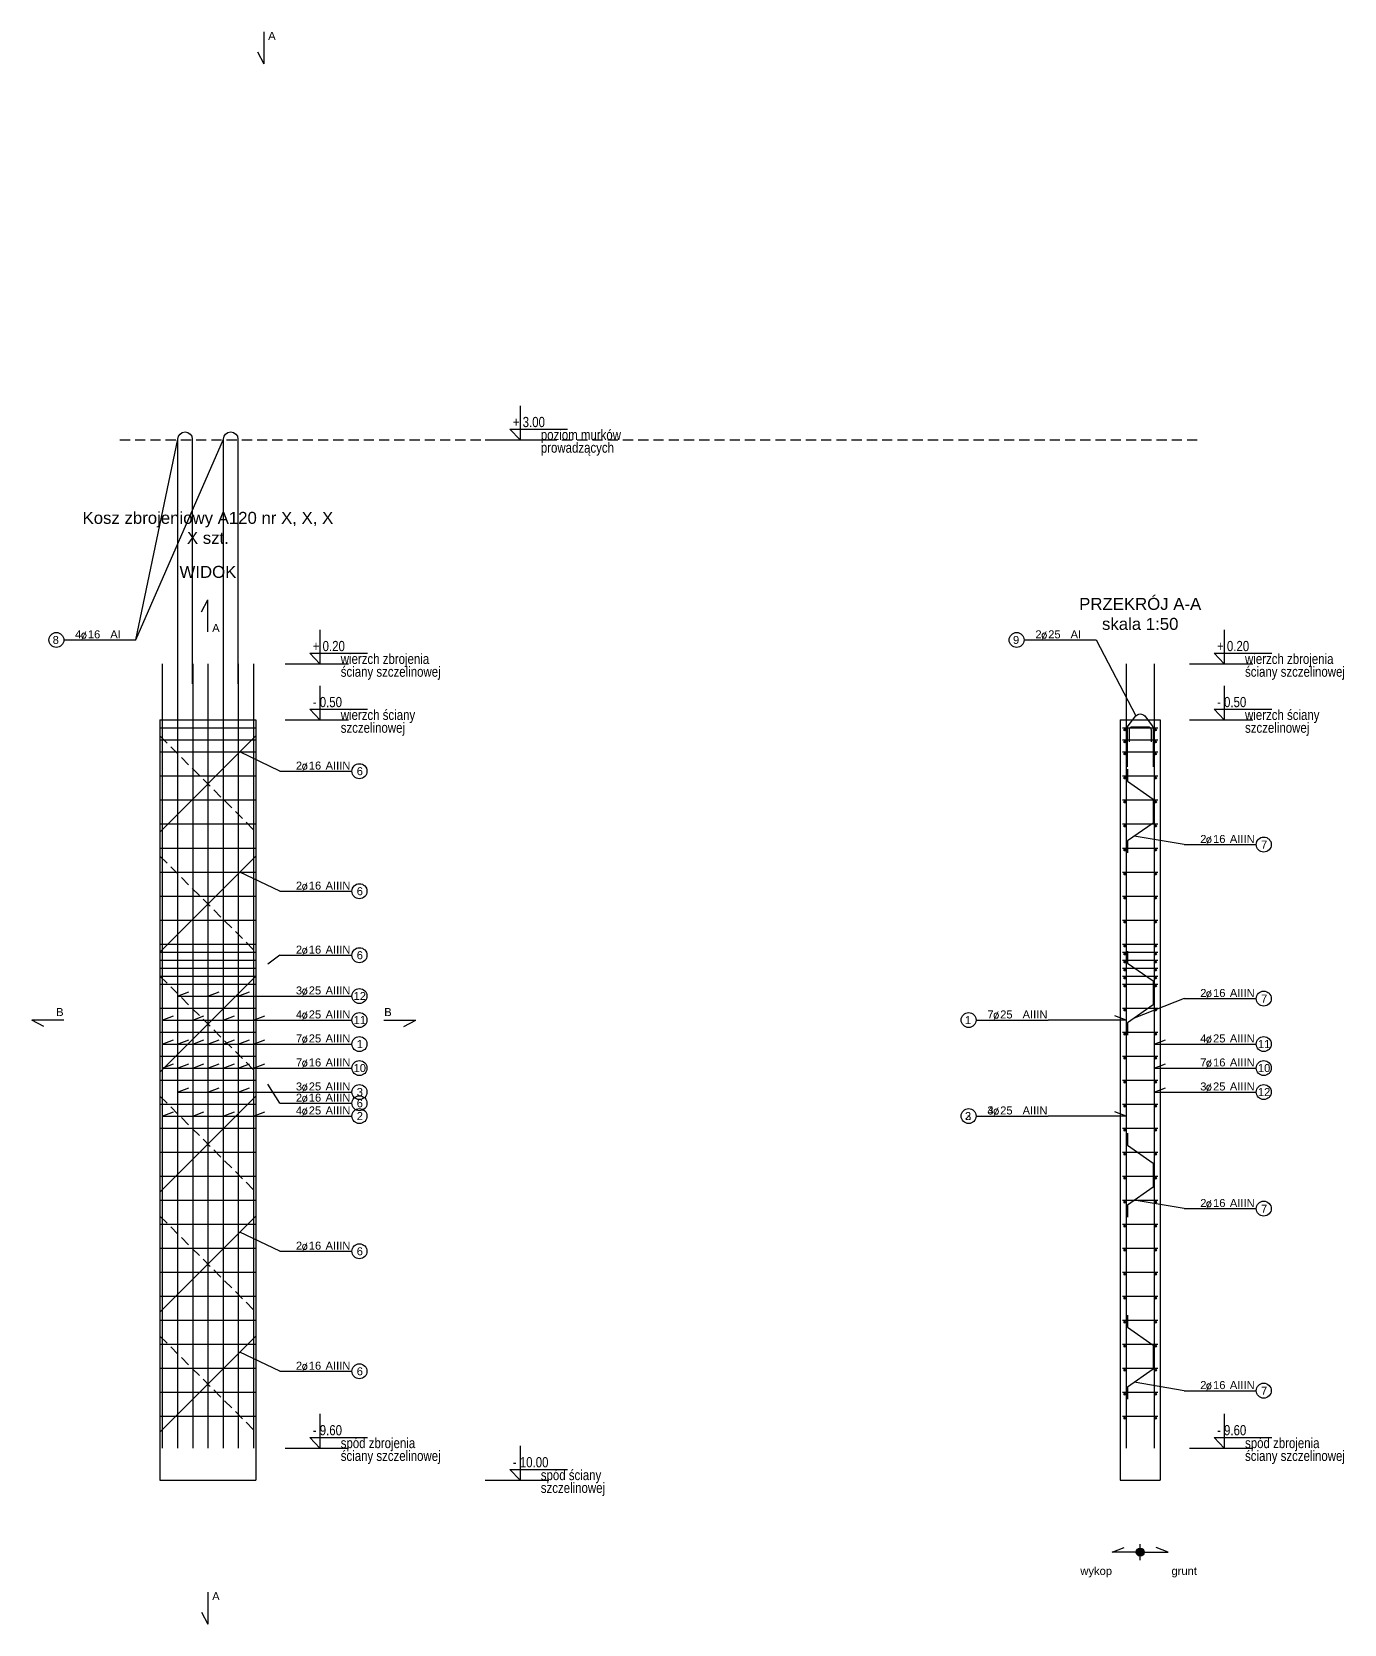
# Model space of a CAD drawing. Extents: x -5033 to 9347, y -17890 to -2362.
# Drawn here: x -1160 to 480, y -17890 to -15900 of the extents above; entities that cross this region are included whole.
import ezdxf
from ezdxf.enums import TextEntityAlignment as Align

# ---------------------------------------------------------------- set-up
doc = ezdxf.new("R2010")
doc.units = 0
doc.header["$MEASUREMENT"] = 0
doc.linetypes.add('DASHED', pattern=[19.05, 12.7, -6.35])
for name, color, linetype in [('__SOL-KOTY_WYSOKOSCIOWE', 4, 'CONTINUOUS'), ('__SOL-OPISY', 4, 'CONTINUOUS'), ('__SOL-PRZERYWANA', 253, 'DASHED'), ('__SOL-WIDOK', 4, 'CONTINUOUS'), ('__SOL-ZBROJENIE', 3, 'CONTINUOUS')]:
    doc.layers.add(name, color=color, linetype=linetype)
doc.styles.add('ARIAL', font='arial.ttf', dxfattribs={"height": 2.5})
doc.styles.add('SIMPLEX', font='SIMPLEX.SHX', dxfattribs={"width": 0.8})
doc.styles.get("Standard").update_dxf_attribs({"font": 'arial.ttf'})

# ---------------------------------------------------------------- blocks, each defined once
blk = doc.blocks.new('OPIS_PRAWY')
at = {"layer": '__SOL-OPISY'}
blk.add_line((0, 0), (90, 0), dxfattribs=at)
blk.add_circle((99.4, 0), 9.36, dxfattribs=at)
at = {"layer": '__SOL-OPISY', "style": 'SIMPLEX', "width": 0.9}
blk.add_text(' %%c ', height=10, dxfattribs=at).set_placement((20.9, 0.5))
at = {"layer": '__SOL-OPISY', "style": 'ARIAL', "width": 0.8}
blk.add_attdef('ILOSC', text='', height=10, dxfattribs=at).set_placement((27.1, 0.1), align=Align.RIGHT)
for tag, p in [('SREDNICA', (35.4, 0.1)), ('STAL', (58.4, 0.5))]:
    blk.add_attdef(tag, p, '', height=10, dxfattribs=at)
for tag, p in [('NUMER', (99.4, 0)), ('DLUGOSC', (52.8, -6.1))]:
    blk.add_attdef(tag, text='', height=10, dxfattribs=at).set_placement(p, align=Align.MIDDLE)
blk = doc.blocks.new('OPIS_LEWY')
at = {"layer": '__SOL-OPISY'}
blk.add_line((-90, 0), (0, 0), dxfattribs=at)
blk.add_circle((-99.4, 0), 9.36, dxfattribs=at)
at = {"layer": '__SOL-OPISY', "style": 'SIMPLEX', "width": 0.9}
blk.add_text(' %%c ', height=10, dxfattribs=at).set_placement((-75, 0.5))
at = {"layer": '__SOL-OPISY', "style": 'ARIAL', "width": 0.8}
for tag, p in [('NUMER', (-99.4, 0)), ('DLUGOSC', (-58.9, -6.6))]:
    blk.add_attdef(tag, text='', height=10, dxfattribs=at).set_placement(p, align=Align.MIDDLE)
blk.add_attdef('ILOSC', text='', height=10, dxfattribs=at).set_placement((-74, 0.1), align=Align.RIGHT)
for tag, p in [('SREDNICA', (-65.8, 0.1)), ('STAL', (-42.7, 0.3))]:
    blk.add_attdef(tag, p, '', height=10, dxfattribs=at)
blk = doc.blocks.new('KOTA')
at = {"layer": '__SOL-KOTY_WYSOKOSCIOWE'}
for p, q in [((0, 33.4), (0, 0)), ((-34, 0), (28, 0)), ((0, 0), (-9.9, 10.4)), ((-9.9, 10.4), (46.5, 10.4))]:
    blk.add_line(p, q, dxfattribs=at)
at = {"layer": '__SOL-KOTY_WYSOKOSCIOWE', "style": 'ARIAL', "width": 0.8}
blk.add_attdef('RZEDNA', (500.5, 15.9), '', height=10.4, dxfattribs=at)

msp = doc.modelspace()

# ---------------------------------------------------------------- hatches: boundary and pattern name
at = {"layer": '__SOL-OPISY'}
msp.add_hatch(color=256, dxfattribs=at).paths.add_polyline_path([(230, -17800, 1), (220, -17800, 1)])
at = {"layer": '__SOL-ZBROJENIE'}
for points in [[(207.2, -16772.5, 1), (204.8, -16772.5, 1)], [(245.2, -16772.5, 1), (242.8, -16772.5, 1)], [(207.2, -16787.5, 1), (204.8, -16787.5, 1)], [(245.2, -16787.5, 1), (242.8, -16787.5, 1)], [(207.2, -16802.5, 1), (204.8, -16802.5, 1)], [(245.2, -16802.5, 1), (242.8, -16802.5, 1)], [(207.2, -16832.5, 1), (204.8, -16832.5, 1)], [(245.2, -16832.5, 1), (242.8, -16832.5, 1)], [(207.2, -16862.5, 1), (204.8, -16862.5, 1)], [(245.2, -16862.5, 1), (242.8, -16862.5, 1)], [(207.2, -16892.5, 1), (204.8, -16892.5, 1)], [(245.2, -16892.5, 1), (242.8, -16892.5, 1)], [(207.2, -16922.5, 1), (204.8, -16922.5, 1)], [(245.2, -16922.5, 1), (242.8, -16922.5, 1)], [(207.2, -16952.5, 1), (204.8, -16952.5, 1)], [(245.2, -16952.5, 1), (242.8, -16952.5, 1)], [(207.2, -16982.5, 1), (204.8, -16982.5, 1)], [(245.2, -16982.5, 1), (242.8, -16982.5, 1)], [(207.2, -17012.5, 1), (204.8, -17012.5, 1)], [(245.2, -17012.5, 1), (242.8, -17012.5, 1)], [(207.2, -17042.5, 1), (204.8, -17042.5, 1)], [(207.2, -17052.5, 1), (204.8, -17052.5, 1)], [(245.2, -17042.5, 1), (242.8, -17042.5, 1)], [(245.2, -17052.5, 1), (242.8, -17052.5, 1)], [(207.2, -17062.5, 1), (204.8, -17062.5, 1)], [(207.2, -17072.5, 1), (204.8, -17072.5, 1)], [(245.2, -17062.5, 1), (242.8, -17062.5, 1)], [(245.2, -17072.5, 1), (242.8, -17072.5, 1)], [(207.2, -17082.5, 1), (204.8, -17082.5, 1)], [(207.2, -17092.5, 1), (204.8, -17092.5, 1)], [(245.2, -17082.5, 1), (242.8, -17082.5, 1)], [(245.2, -17092.5, 1), (242.8, -17092.5, 1)], [(207.2, -17122.5, 1), (204.8, -17122.5, 1)], [(245.2, -17122.5, 1), (242.8, -17122.5, 1)], [(207.2, -17152.5, 1), (204.8, -17152.5, 1)], [(245.2, -17152.5, 1), (242.8, -17152.5, 1)], [(207.2, -17182.5, 1), (204.8, -17182.5, 1)], [(245.2, -17182.5, 1), (242.8, -17182.5, 1)], [(207.2, -17212.5, 1), (204.8, -17212.5, 1)], [(245.2, -17212.5, 1), (242.8, -17212.5, 1)], [(207.2, -17242.5, 1), (204.8, -17242.5, 1)], [(245.2, -17242.5, 1), (242.8, -17242.5, 1)], [(207.2, -17272.5, 1), (204.8, -17272.5, 1)], [(245.2, -17272.5, 1), (242.8, -17272.5, 1)], [(207.2, -17302.5, 1), (204.8, -17302.5, 1)], [(245.2, -17302.5, 1), (242.8, -17302.5, 1)], [(207.2, -17332.5, 1), (204.8, -17332.5, 1)], [(245.2, -17332.5, 1), (242.8, -17332.5, 1)], [(207.2, -17362.5, 1), (204.8, -17362.5, 1)], [(245.2, -17362.5, 1), (242.8, -17362.5, 1)], [(207.2, -17392.5, 1), (204.8, -17392.5, 1)], [(245.2, -17392.5, 1), (242.8, -17392.5, 1)], [(207.2, -17422.5, 1), (204.8, -17422.5, 1)], [(245.2, -17422.5, 1), (242.8, -17422.5, 1)], [(207.2, -17452.5, 1), (204.8, -17452.5, 1)], [(245.2, -17452.5, 1), (242.8, -17452.5, 1)], [(207.2, -17482.5, 1), (204.8, -17482.5, 1)], [(245.2, -17482.5, 1), (242.8, -17482.5, 1)], [(207.2, -17512.5, 1), (204.8, -17512.5, 1)], [(245.2, -17512.5, 1), (242.8, -17512.5, 1)], [(207.2, -17542.5, 1), (204.8, -17542.5, 1)], [(245.2, -17542.5, 1), (242.8, -17542.5, 1)], [(207.2, -17572.5, 1), (204.8, -17572.5, 1)], [(245.2, -17572.5, 1), (242.8, -17572.5, 1)], [(207.2, -17602.5, 1), (204.8, -17602.5, 1)], [(245.2, -17602.5, 1), (242.8, -17602.5, 1)], [(207.2, -17632.5, 1), (204.8, -17632.5, 1)], [(245.2, -17632.5, 1), (242.8, -17632.5, 1)]]:
    msp.add_hatch(color=256, dxfattribs=at).paths.add_polyline_path(points)

# ---------------------------------------------------------------- linework, layer by layer
at = {"layer": '__SOL-OPISY'}
for p, q in [((-870, -15900), (-870, -15940)), ((-878, -15925), (-870, -15940)), ((-1030, -16660), (-977.5, -16409)), ((-1030, -16660), (-920.5, -16409)), ((-948, -16625), (-940, -16610)), ((-940, -16650), (-940, -16610)), ((170, -16660), (219.4, -16754.9)), ((-850, -16824), (-900, -16800)), ((280, -16915.7), (217.52, -16905.2)), ((-850, -16974), (-900, -16950)), ((-850, -17054), (-865, -17065)), ((-978, -17105), (-963.9, -17099.9)), ((-978, -17105), (-850, -17105)), ((-940, -17105), (-925.9, -17099.9)), ((-902, -17105), (-887.9, -17099.9)), ((280, -17108.2), (217.52, -17132.7)), ((-997, -17135), (-982.9, -17129.9)), ((-959, -17135), (-944.9, -17129.9)), ((-921, -17135), (-906.9, -17129.9)), ((-883, -17135), (-868.9, -17129.9)), ((207.5, -17135), (193.41, -17129.9)), ((-1120, -17135), (-1160, -17135)), ((-1145, -17143), (-1160, -17135)), ((-997, -17135), (-850, -17135)), ((-720, -17135), (-680, -17135)), ((-695, -17143), (-680, -17135)), ((207.5, -17135), (110, -17135)), ((-997, -17165), (-982.9, -17159.9)), ((-997, -17165), (-850, -17165)), ((-978, -17165), (-963.9, -17159.9)), ((-959, -17165), (-944.9, -17159.9)), ((-940, -17165), (-925.9, -17159.9)), ((-921, -17165), (-906.9, -17159.9)), ((-902, -17165), (-887.9, -17159.9)), ((-883, -17165), (-868.9, -17159.9)), ((242.5, -17165), (256.6, -17159.9)), ((242.5, -17165), (280, -17165)), ((-997, -17195), (-982.9, -17189.9)), ((-978, -17195), (-963.9, -17189.9)), ((-959, -17195), (-944.9, -17189.9)), ((-940, -17195), (-925.9, -17189.9)), ((-921, -17195), (-906.9, -17189.9)), ((-902, -17195), (-887.9, -17189.9)), ((-883, -17195), (-868.9, -17189.9)), ((242.5, -17195), (256.6, -17189.9)), ((-997, -17195), (-850, -17195)), ((242.5, -17195), (280, -17195)), ((-978, -17225), (-963.9, -17219.9)), ((-978, -17225), (-850, -17225)), ((-940, -17225), (-925.9, -17219.9)), ((-902, -17225), (-887.9, -17219.9)), ((-850, -17239), (-865, -17215)), ((242.5, -17225), (256.6, -17219.9)), ((242.5, -17225), (280, -17225)), ((-997, -17255), (-982.9, -17249.9)), ((-959, -17255), (-944.9, -17249.9)), ((-921, -17255), (-906.9, -17249.9)), ((-883, -17255), (-868.9, -17249.9)), ((207.5, -17255), (193.41, -17249.9)), ((207.5, -17255), (193.41, -17249.9)), ((-997, -17255), (-850, -17255)), ((207.5, -17255), (110, -17255)), ((207.5, -17255), (110, -17255)), ((280, -17370.7), (217.52, -17360.2)), ((-850, -17424), (-900, -17400)), ((-850, -17574), (-900, -17550)), ((280, -17598.2), (217.52, -17587.7)), ((225, -17810), (225, -17790)), ((190, -17800), (205, -17794)), ((225, -17800), (190, -17800)), ((225, -17800), (260, -17800)), ((260, -17800), (245, -17794)), ((-940, -17850), (-940, -17890)), ((-948, -17875), (-940, -17890))]:
    msp.add_line(p, q, dxfattribs=at)
msp.add_circle((225, -17800), 5, dxfattribs=at)
at = {"layer": '__SOL-PRZERYWANA'}
msp.add_line((-1050, -16410), (300, -16410), dxfattribs=at)
for points in [[(-1000, -16760), (-1000, -16780), (-880, -16900), (-880, -16920)], [(-1000, -16910), (-1000, -16930), (-880, -17050), (-880, -17070)], [(-1000, -17060), (-1000, -17080), (-880, -17200), (-880, -17220)], [(-1000, -17210), (-1000, -17230), (-880, -17350), (-880, -17370)], [(-1000, -17360), (-1000, -17380), (-880, -17500), (-880, -17520)], [(-1000, -17510), (-1000, -17530), (-880, -17650), (-880, -17670)]]:
    msp.add_lwpolyline(points, dxfattribs=at)
at = {"layer": '__SOL-WIDOK'}
for p, q in [((-1000, -16760), (-1000, -17710)), ((-1000, -16760), (-880, -16760)), ((-880, -16760), (-880, -17710)), ((200, -16760), (200, -17710)), ((200, -16760), (250, -16760)), ((250, -16760), (250, -17710)), ((-1000, -17710), (-880, -17710)), ((200, -17710), (250, -17710))]:
    msp.add_line(p, q, dxfattribs=at)
at = {"layer": '__SOL-ZBROJENIE'}
for p, q in [((-997, -16690), (-997, -17670)), ((-978, -16690), (-978, -17670)), ((-959, -16690), (-959, -17670)), ((-940, -16690), (-940, -17670)), ((-921, -16690), (-921, -17670)), ((-902, -16690), (-902, -17670)), ((-883, -16690), (-883, -17670)), ((207.5, -16690), (207.5, -17670)), ((242.5, -16690), (242.5, -17670)), ((-1000, -16770), (-880, -16770)), ((203, -16770), (247, -16770)), ((-1000, -16785), (-880, -16785)), ((203, -16785), (247, -16785)), ((-1000, -16800), (-880, -16800)), ((203, -16800), (247, -16800)), ((-1000, -16830), (-880, -16830)), ((203, -16830), (247, -16830)), ((-1000, -16860), (-880, -16860)), ((203, -16860), (247, -16860)), ((-1000, -16890), (-880, -16890)), ((203, -16890), (247, -16890)), ((-1000, -16920), (-880, -16920)), ((203, -16920), (247, -16920)), ((-1000, -16950), (-880, -16950)), ((203, -16950), (247, -16950)), ((-1000, -16980), (-880, -16980)), ((203, -16980), (247, -16980)), ((-1000, -17010), (-880, -17010)), ((203, -17010), (247, -17010)), ((-1000, -17040), (-880, -17040)), ((-1000, -17050), (-880, -17050)), ((203, -17040), (247, -17040)), ((203, -17050), (247, -17050)), ((-1000, -17060), (-880, -17060)), ((-1000, -17070), (-880, -17070)), ((203, -17060), (247, -17060)), ((203, -17070), (247, -17070)), ((-1000, -17080), (-880, -17080)), ((-1000, -17090), (-880, -17090)), ((203, -17080), (247, -17080)), ((203, -17090), (247, -17090)), ((-1000, -17120), (-880, -17120)), ((203, -17120), (247, -17120)), ((-1000, -17150), (-880, -17150)), ((203, -17150), (247, -17150)), ((-1000, -17180), (-880, -17180)), ((203, -17180), (247, -17180)), ((-1000, -17210), (-880, -17210)), ((203, -17210), (247, -17210)), ((-1000, -17240), (-880, -17240)), ((203, -17240), (247, -17240)), ((-1000, -17270), (-880, -17270)), ((203, -17270), (247, -17270)), ((-1000, -17300), (-880, -17300)), ((203, -17300), (247, -17300)), ((-1000, -17330), (-880, -17330)), ((203, -17330), (247, -17330)), ((-1000, -17360), (-880, -17360)), ((203, -17360), (247, -17360)), ((-1000, -17390), (-880, -17390)), ((203, -17390), (247, -17390)), ((-1000, -17420), (-880, -17420)), ((203, -17420), (247, -17420)), ((-1000, -17450), (-880, -17450)), ((203, -17450), (247, -17450)), ((-1000, -17480), (-880, -17480)), ((203, -17480), (247, -17480)), ((-1000, -17510), (-880, -17510)), ((203, -17510), (247, -17510)), ((-1000, -17540), (-880, -17540)), ((203, -17540), (247, -17540)), ((-1000, -17570), (-880, -17570)), ((203, -17570), (247, -17570)), ((-1000, -17600), (-880, -17600)), ((203, -17600), (247, -17600)), ((-1000, -17630), (-880, -17630)), ((203, -17630), (247, -17630))]:
    msp.add_line(p, q, dxfattribs=at)
for points in [[(-977.5, -16714.9), (-977.5, -16409, -1), (-959.5, -16409), (-959.5, -16714.9)], [(-920.5, -16714.9), (-920.5, -16409, -1), (-902.5, -16409), (-902.5, -16714.9)], [(209, -16818.5), (209, -16770, -0.16), (210, -16767.4), (219.4, -16754.9, -0.45), (230.6, -16754.9), (240, -16767.4, -0.16), (241, -16770), (241, -16818.5)], [(211.5, -16787.5), (211.5, -16772.5, -0.48), (215.5, -16768.5), (234.5, -16768.5, -0.48), (238.5, -16772.5), (238.5, -16787.5)]]:
    msp.add_lwpolyline(points, format="xyb", dxfattribs=at)
for points in [[(-880, -16760), (-880, -16780), (-1000, -16900), (-1000, -16920)], [(209, -16821.3), (209, -16836.3), (241, -16858.8), (241, -16888.8), (209, -16911.2), (209, -16926.2)], [(-880, -16910), (-880, -16930), (-1000, -17050), (-1000, -17070)], [(209, -17048.8), (209, -17063.8), (241, -17086.2), (241, -17116.2), (209, -17138.7), (209, -17153.7)], [(-880, -17060), (-880, -17080), (-1000, -17200), (-1000, -17220)], [(-880, -17210), (-880, -17230), (-1000, -17350), (-1000, -17370)], [(209, -17276.3), (209, -17291.3), (241, -17313.8), (241, -17343.8), (209, -17366.2), (209, -17381.2)], [(-880, -17360), (-880, -17380), (-1000, -17500), (-1000, -17520)], [(-880, -17510), (-880, -17530), (-1000, -17650), (-1000, -17670)], [(209, -17503.8), (209, -17518.8), (241, -17541.2), (241, -17571.2), (209, -17593.7), (209, -17608.7)]]:
    msp.add_lwpolyline(points, dxfattribs=at)
for centre in [(206, -16772.5), (244, -16772.5), (206, -16787.5), (244, -16787.5), (206, -16802.5), (244, -16802.5), (206, -16832.5), (244, -16832.5), (206, -16862.5), (244, -16862.5), (206, -16892.5), (244, -16892.5), (206, -16922.5), (244, -16922.5), (206, -16952.5), (244, -16952.5), (206, -16982.5), (244, -16982.5), (206, -17012.5), (244, -17012.5), (206, -17042.5), (206, -17052.5), (244, -17042.5), (244, -17052.5), (206, -17062.5), (206, -17072.5), (244, -17062.5), (244, -17072.5), (206, -17082.5), (206, -17092.5), (244, -17082.5), (244, -17092.5), (206, -17122.5), (244, -17122.5), (206, -17152.5), (244, -17152.5), (206, -17182.5), (244, -17182.5), (206, -17212.5), (244, -17212.5), (206, -17242.5), (244, -17242.5), (206, -17272.5), (244, -17272.5), (206, -17302.5), (244, -17302.5), (206, -17332.5), (244, -17332.5), (206, -17362.5), (244, -17362.5), (206, -17392.5), (244, -17392.5), (206, -17422.5), (244, -17422.5), (206, -17452.5), (244, -17452.5), (206, -17482.5), (244, -17482.5), (206, -17512.5), (244, -17512.5), (206, -17542.5), (244, -17542.5), (206, -17572.5), (244, -17572.5), (206, -17602.5), (244, -17602.5), (206, -17632.5), (244, -17632.5)]:
    msp.add_circle(centre, 1.2, dxfattribs=at)

# ---------------------------------------------------------------- block references
at = {"layer": '__SOL-KOTY_WYSOKOSCIOWE'}
ref = msp.add_blockref('KOTA', (-550, -16410), dxfattribs=dict(at, xscale=1.28, yscale=1.28, zscale=1.28))
ref.add_attrib('RZEDNA', '+ 3.00', (-559, -16394), dxfattribs={"height": 12.8, "style": 'ARIAL', "width": 0.8})
ref.add_attrib('OPIS1', 'poziom murków', (-524, -16410), dxfattribs={"height": 12.8, "style": 'ARIAL', "width": 0.8})
ref.add_attrib('OPIS2', 'prowadzących', (-524, -16426), dxfattribs={"height": 12.8, "style": 'ARIAL', "width": 0.8})
ref = msp.add_blockref('KOTA', (-800, -16690), dxfattribs=dict(at, xscale=1.28, yscale=1.28, zscale=1.28))
ref.add_attrib('RZEDNA', '+ 0.20', (-809, -16674), dxfattribs={"height": 12.8, "style": 'ARIAL', "width": 0.8})
ref.add_attrib('OPIS1', 'wierzch zbrojenia', (-774, -16690), dxfattribs={"height": 12.8, "style": 'ARIAL', "width": 0.8})
ref.add_attrib('OPIS2', 'ściany szczelinowej', (-774, -16706), dxfattribs={"height": 12.8, "style": 'ARIAL', "width": 0.8})
ref = msp.add_blockref('KOTA', (330, -16690), dxfattribs=dict(at, xscale=1.28, yscale=1.28, zscale=1.28))
ref.add_attrib('RZEDNA', '+ 0.20', (321, -16674), dxfattribs={"height": 12.8, "style": 'ARIAL', "width": 0.8})
ref.add_attrib('OPIS1', 'wierzch zbrojenia', (356, -16690), dxfattribs={"height": 12.8, "style": 'ARIAL', "width": 0.8})
ref.add_attrib('OPIS2', 'ściany szczelinowej', (356, -16706), dxfattribs={"height": 12.8, "style": 'ARIAL', "width": 0.8})
ref = msp.add_blockref('KOTA', (-800, -16760), dxfattribs=dict(at, xscale=1.28, yscale=1.28, zscale=1.28))
ref.add_attrib('RZEDNA', '- 0.50', (-809, -16744), dxfattribs={"height": 12.8, "style": 'ARIAL', "width": 0.8})
ref.add_attrib('OPIS1', 'wierzch ściany', (-774, -16760), dxfattribs={"height": 12.8, "style": 'ARIAL', "width": 0.8})
ref.add_attrib('OPIS2', 'szczelinowej', (-774, -16776), dxfattribs={"height": 12.8, "style": 'ARIAL', "width": 0.8})
ref = msp.add_blockref('KOTA', (330, -16760), dxfattribs=dict(at, xscale=1.28, yscale=1.28, zscale=1.28))
ref.add_attrib('RZEDNA', '- 0.50', (321, -16744), dxfattribs={"height": 12.8, "style": 'ARIAL', "width": 0.8})
ref.add_attrib('OPIS1', 'wierzch ściany', (356, -16760), dxfattribs={"height": 12.8, "style": 'ARIAL', "width": 0.8})
ref.add_attrib('OPIS2', 'szczelinowej', (356, -16776), dxfattribs={"height": 12.8, "style": 'ARIAL', "width": 0.8})
ref = msp.add_blockref('KOTA', (-800, -17670), dxfattribs=dict(at, xscale=1.28, yscale=1.28, zscale=1.28))
ref.add_attrib('RZEDNA', '- 9.60', (-809, -17654), dxfattribs={"height": 12.8, "style": 'ARIAL', "width": 0.8})
ref.add_attrib('OPIS1', 'spód zbrojenia', (-774, -17670), dxfattribs={"height": 12.8, "style": 'ARIAL', "width": 0.8})
ref.add_attrib('OPIS2', 'ściany szczelinowej', (-774, -17686), dxfattribs={"height": 12.8, "style": 'ARIAL', "width": 0.8})
ref = msp.add_blockref('KOTA', (330, -17670), dxfattribs=dict(at, xscale=1.28, yscale=1.28, zscale=1.28))
ref.add_attrib('RZEDNA', '- 9.60', (321, -17654), dxfattribs={"height": 12.8, "style": 'ARIAL', "width": 0.8})
ref.add_attrib('OPIS1', 'spód zbrojenia', (356, -17670), dxfattribs={"height": 12.8, "style": 'ARIAL', "width": 0.8})
ref.add_attrib('OPIS2', 'ściany szczelinowej', (356, -17686), dxfattribs={"height": 12.8, "style": 'ARIAL', "width": 0.8})
ref = msp.add_blockref('KOTA', (-550, -17710), dxfattribs=dict(at, xscale=1.28, yscale=1.28, zscale=1.28))
ref.add_attrib('RZEDNA', '- 10.00', (-559, -17694), dxfattribs={"height": 12.8, "style": 'ARIAL', "width": 0.8})
ref.add_attrib('OPIS1', 'spód ściany', (-524, -17710), dxfattribs={"height": 12.8, "style": 'ARIAL', "width": 0.8})
ref.add_attrib('OPIS2', 'szczelinowej', (-524, -17726), dxfattribs={"height": 12.8, "style": 'ARIAL', "width": 0.8})
at = {"layer": '__SOL-OPISY'}
ref = msp.add_blockref('OPIS_LEWY', (-1030, -16660), dxfattribs=at)
ref.add_attrib('ILOSC', '4', (-1106, -16658), dxfattribs={"height": 10, "style": 'ARIAL'})
ref.add_attrib('SREDNICA', '16', (-1090, -16658), dxfattribs={"height": 10, "style": 'ARIAL'})
ref.add_attrib('STAL', 'AI', (-1062, -16658), dxfattribs={"height": 10, "style": 'ARIAL'})
ref.add_attrib('NUMER', '8', (-1134, -16665), dxfattribs={"height": 10, "style": 'ARIAL'})
ref = msp.add_blockref('OPIS_LEWY', (170, -16660), dxfattribs=at)
ref.add_attrib('ILOSC', '2', (94, -16658), dxfattribs={"height": 10, "style": 'ARIAL'})
ref.add_attrib('SREDNICA', '25', (110, -16658), dxfattribs={"height": 10, "style": 'ARIAL'})
ref.add_attrib('STAL', 'AI', (138, -16658), dxfattribs={"height": 10, "style": 'ARIAL'})
ref.add_attrib('NUMER', '9', (66, -16665), dxfattribs={"height": 10, "style": 'ARIAL'})
ref = msp.add_blockref('OPIS_PRAWY', (-850, -16824), dxfattribs=at)
ref.add_attrib('ILOSC', '2', (-830, -16822), dxfattribs={"height": 10, "style": 'ARIAL'})
ref.add_attrib('SREDNICA', '16', (-814, -16822), dxfattribs={"height": 10, "style": 'ARIAL'})
ref.add_attrib('STAL', 'AIIIN', (-793, -16822), dxfattribs={"height": 10, "style": 'ARIAL'})
ref.add_attrib('NUMER', '6', (-754, -16829), dxfattribs={"height": 10, "style": 'ARIAL'})
ref = msp.add_blockref('OPIS_PRAWY', (280, -16915.7), dxfattribs=at)
ref.add_attrib('ILOSC', '2', (300, -16913.7), dxfattribs={"height": 10, "style": 'ARIAL'})
ref.add_attrib('SREDNICA', '16', (316, -16913.7), dxfattribs={"height": 10, "style": 'ARIAL'})
ref.add_attrib('STAL', 'AIIIN', (337, -16913.7), dxfattribs={"height": 10, "style": 'ARIAL'})
ref.add_attrib('NUMER', '7', (376, -16920.7), dxfattribs={"height": 10, "style": 'ARIAL'})
ref = msp.add_blockref('OPIS_PRAWY', (-850, -16974), dxfattribs=at)
ref.add_attrib('ILOSC', '2', (-830, -16972), dxfattribs={"height": 10, "style": 'ARIAL'})
ref.add_attrib('SREDNICA', '16', (-814, -16972), dxfattribs={"height": 10, "style": 'ARIAL'})
ref.add_attrib('STAL', 'AIIIN', (-793, -16972), dxfattribs={"height": 10, "style": 'ARIAL'})
ref.add_attrib('NUMER', '6', (-754, -16979), dxfattribs={"height": 10, "style": 'ARIAL'})
ref = msp.add_blockref('OPIS_PRAWY', (-850, -17054), dxfattribs=at)
ref.add_attrib('ILOSC', '2', (-830, -17052), dxfattribs={"height": 10, "style": 'ARIAL'})
ref.add_attrib('SREDNICA', '16', (-814, -17052), dxfattribs={"height": 10, "style": 'ARIAL'})
ref.add_attrib('STAL', 'AIIIN', (-793, -17052), dxfattribs={"height": 10, "style": 'ARIAL'})
ref.add_attrib('NUMER', '6', (-754, -17059), dxfattribs={"height": 10, "style": 'ARIAL'})
ref = msp.add_blockref('OPIS_PRAWY', (-850, -17105), dxfattribs=at)
ref.add_attrib('ILOSC', '3', (-830, -17103), dxfattribs={"height": 10, "style": 'ARIAL'})
ref.add_attrib('SREDNICA', '25', (-814, -17103), dxfattribs={"height": 10, "style": 'ARIAL'})
ref.add_attrib('STAL', 'AIIIN', (-793, -17103), dxfattribs={"height": 10, "style": 'ARIAL'})
ref.add_attrib('NUMER', '12', (-758, -17110), dxfattribs={"height": 10, "style": 'ARIAL'})
ref = msp.add_blockref('OPIS_PRAWY', (280, -17108.2), dxfattribs=at)
ref.add_attrib('ILOSC', '2', (300, -17106.2), dxfattribs={"height": 10, "style": 'ARIAL'})
ref.add_attrib('SREDNICA', '16', (316, -17106.2), dxfattribs={"height": 10, "style": 'ARIAL'})
ref.add_attrib('STAL', 'AIIIN', (337, -17106.2), dxfattribs={"height": 10, "style": 'ARIAL'})
ref.add_attrib('NUMER', '7', (376, -17113.2), dxfattribs={"height": 10, "style": 'ARIAL'})
ref = msp.add_blockref('OPIS_PRAWY', (-850, -17135), dxfattribs=at)
ref.add_attrib('ILOSC', '4', (-830, -17133), dxfattribs={"height": 10, "style": 'ARIAL'})
ref.add_attrib('SREDNICA', '25', (-814, -17133), dxfattribs={"height": 10, "style": 'ARIAL'})
ref.add_attrib('STAL', 'AIIIN', (-793, -17133), dxfattribs={"height": 10, "style": 'ARIAL'})
ref.add_attrib('NUMER', '11', (-758, -17140), dxfattribs={"height": 10, "style": 'ARIAL'})
ref = msp.add_blockref('OPIS_LEWY', (110, -17135), dxfattribs=at)
ref.add_attrib('ILOSC', '7', (34, -17133), dxfattribs={"height": 10, "style": 'ARIAL'})
ref.add_attrib('SREDNICA', '25', (50, -17133), dxfattribs={"height": 10, "style": 'ARIAL'})
ref.add_attrib('STAL', 'AIIIN', (78, -17133), dxfattribs={"height": 10, "style": 'ARIAL'})
ref.add_attrib('NUMER', '1', (6, -17140), dxfattribs={"height": 10, "style": 'ARIAL'})
ref = msp.add_blockref('OPIS_PRAWY', (-850, -17165), dxfattribs=at)
ref.add_attrib('ILOSC', '7', (-830, -17163), dxfattribs={"height": 10, "style": 'ARIAL'})
ref.add_attrib('SREDNICA', '25', (-814, -17163), dxfattribs={"height": 10, "style": 'ARIAL'})
ref.add_attrib('STAL', 'AIIIN', (-793, -17163), dxfattribs={"height": 10, "style": 'ARIAL'})
ref.add_attrib('NUMER', '1', (-754, -17170), dxfattribs={"height": 10, "style": 'ARIAL'})
ref = msp.add_blockref('OPIS_PRAWY', (280, -17165), dxfattribs=at)
ref.add_attrib('ILOSC', '4', (300, -17163), dxfattribs={"height": 10, "style": 'ARIAL'})
ref.add_attrib('SREDNICA', '25', (316, -17163), dxfattribs={"height": 10, "style": 'ARIAL'})
ref.add_attrib('STAL', 'AIIIN', (337, -17163), dxfattribs={"height": 10, "style": 'ARIAL'})
ref.add_attrib('NUMER', '11', (372, -17170), dxfattribs={"height": 10, "style": 'ARIAL'})
ref = msp.add_blockref('OPIS_PRAWY', (-850, -17195), dxfattribs=at)
ref.add_attrib('ILOSC', '7', (-830, -17193), dxfattribs={"height": 10, "style": 'ARIAL'})
ref.add_attrib('SREDNICA', '16', (-814, -17193), dxfattribs={"height": 10, "style": 'ARIAL'})
ref.add_attrib('STAL', 'AIIIN', (-793, -17193), dxfattribs={"height": 10, "style": 'ARIAL'})
ref.add_attrib('NUMER', '10', (-758, -17200), dxfattribs={"height": 10, "style": 'ARIAL'})
ref = msp.add_blockref('OPIS_PRAWY', (280, -17195), dxfattribs=at)
ref.add_attrib('ILOSC', '7', (300, -17193), dxfattribs={"height": 10, "style": 'ARIAL'})
ref.add_attrib('SREDNICA', '16', (316, -17193), dxfattribs={"height": 10, "style": 'ARIAL'})
ref.add_attrib('STAL', 'AIIIN', (337, -17193), dxfattribs={"height": 10, "style": 'ARIAL'})
ref.add_attrib('NUMER', '10', (372, -17200), dxfattribs={"height": 10, "style": 'ARIAL'})
ref = msp.add_blockref('OPIS_PRAWY', (-850, -17225), dxfattribs=at)
ref.add_attrib('ILOSC', '3', (-830, -17223), dxfattribs={"height": 10, "style": 'ARIAL'})
ref.add_attrib('SREDNICA', '25', (-814, -17223), dxfattribs={"height": 10, "style": 'ARIAL'})
ref.add_attrib('STAL', 'AIIIN', (-793, -17223), dxfattribs={"height": 10, "style": 'ARIAL'})
ref.add_attrib('NUMER', '3', (-754, -17230), dxfattribs={"height": 10, "style": 'ARIAL'})
ref = msp.add_blockref('OPIS_PRAWY', (280, -17225), dxfattribs=at)
ref.add_attrib('ILOSC', '3', (300, -17223), dxfattribs={"height": 10, "style": 'ARIAL'})
ref.add_attrib('SREDNICA', '25', (316, -17223), dxfattribs={"height": 10, "style": 'ARIAL'})
ref.add_attrib('STAL', 'AIIIN', (337, -17223), dxfattribs={"height": 10, "style": 'ARIAL'})
ref.add_attrib('NUMER', '12', (372, -17230), dxfattribs={"height": 10, "style": 'ARIAL'})
ref = msp.add_blockref('OPIS_PRAWY', (-850, -17239), dxfattribs=at)
ref.add_attrib('ILOSC', '2', (-830, -17237), dxfattribs={"height": 10, "style": 'ARIAL'})
ref.add_attrib('SREDNICA', '16', (-814, -17237), dxfattribs={"height": 10, "style": 'ARIAL'})
ref.add_attrib('STAL', 'AIIIN', (-793, -17237), dxfattribs={"height": 10, "style": 'ARIAL'})
ref.add_attrib('NUMER', '6', (-754, -17244), dxfattribs={"height": 10, "style": 'ARIAL'})
ref = msp.add_blockref('OPIS_PRAWY', (-850, -17255), dxfattribs=at)
ref.add_attrib('ILOSC', '4', (-830, -17253), dxfattribs={"height": 10, "style": 'ARIAL'})
ref.add_attrib('SREDNICA', '25', (-814, -17253), dxfattribs={"height": 10, "style": 'ARIAL'})
ref.add_attrib('STAL', 'AIIIN', (-793, -17253), dxfattribs={"height": 10, "style": 'ARIAL'})
ref.add_attrib('NUMER', '2', (-754, -17260), dxfattribs={"height": 10, "style": 'ARIAL'})
ref = msp.add_blockref('OPIS_LEWY', (110, -17255), dxfattribs=at)
ref.add_attrib('ILOSC', '4', (34, -17253), dxfattribs={"height": 10, "style": 'ARIAL'})
ref.add_attrib('SREDNICA', '25', (50, -17253), dxfattribs={"height": 10, "style": 'ARIAL'})
ref.add_attrib('STAL', 'AIIIN', (78, -17253), dxfattribs={"height": 10, "style": 'ARIAL'})
ref.add_attrib('NUMER', '2', (6, -17260), dxfattribs={"height": 10, "style": 'ARIAL'})
ref = msp.add_blockref('OPIS_LEWY', (110, -17255), dxfattribs=at)
ref.add_attrib('ILOSC', '3', (34, -17253), dxfattribs={"height": 10, "style": 'ARIAL'})
ref.add_attrib('SREDNICA', '25', (50, -17253), dxfattribs={"height": 10, "style": 'ARIAL'})
ref.add_attrib('STAL', 'AIIIN', (78, -17253), dxfattribs={"height": 10, "style": 'ARIAL'})
ref.add_attrib('NUMER', '3', (6, -17260), dxfattribs={"height": 10, "style": 'ARIAL'})
ref = msp.add_blockref('OPIS_PRAWY', (280, -17370.7), dxfattribs=at)
ref.add_attrib('ILOSC', '2', (300, -17368.7), dxfattribs={"height": 10, "style": 'ARIAL'})
ref.add_attrib('SREDNICA', '16', (316, -17368.7), dxfattribs={"height": 10, "style": 'ARIAL'})
ref.add_attrib('STAL', 'AIIIN', (337, -17368.7), dxfattribs={"height": 10, "style": 'ARIAL'})
ref.add_attrib('NUMER', '7', (376, -17375.7), dxfattribs={"height": 10, "style": 'ARIAL'})
ref = msp.add_blockref('OPIS_PRAWY', (-850, -17424), dxfattribs=at)
ref.add_attrib('ILOSC', '2', (-830, -17422), dxfattribs={"height": 10, "style": 'ARIAL'})
ref.add_attrib('SREDNICA', '16', (-814, -17422), dxfattribs={"height": 10, "style": 'ARIAL'})
ref.add_attrib('STAL', 'AIIIN', (-793, -17422), dxfattribs={"height": 10, "style": 'ARIAL'})
ref.add_attrib('NUMER', '6', (-754, -17429), dxfattribs={"height": 10, "style": 'ARIAL'})
ref = msp.add_blockref('OPIS_PRAWY', (-850, -17574), dxfattribs=at)
ref.add_attrib('ILOSC', '2', (-830, -17572), dxfattribs={"height": 10, "style": 'ARIAL'})
ref.add_attrib('SREDNICA', '16', (-814, -17572), dxfattribs={"height": 10, "style": 'ARIAL'})
ref.add_attrib('STAL', 'AIIIN', (-793, -17572), dxfattribs={"height": 10, "style": 'ARIAL'})
ref.add_attrib('NUMER', '6', (-754, -17579), dxfattribs={"height": 10, "style": 'ARIAL'})
ref = msp.add_blockref('OPIS_PRAWY', (280, -17598.2), dxfattribs=at)
ref.add_attrib('ILOSC', '2', (300, -17596.2), dxfattribs={"height": 10, "style": 'ARIAL'})
ref.add_attrib('SREDNICA', '16', (316, -17596.2), dxfattribs={"height": 10, "style": 'ARIAL'})
ref.add_attrib('STAL', 'AIIIN', (337, -17596.2), dxfattribs={"height": 10, "style": 'ARIAL'})
ref.add_attrib('NUMER', '7', (376, -17603.2), dxfattribs={"height": 10, "style": 'ARIAL'})

# ---------------------------------------------------------------- texts
at = {"layer": '__SOL-OPISY', "width": 2500, "attachment_point": 5}
for s, insert, char_height in [('A\\P', (-860, -15905), 10), ('Kosz zbrojeniowy A120 nr X, X, X\\PX szt.\\P', (-940, -16520), 15), ('\\P\\PWIDOK\\P', (-940, -16550), 15), ('\\P\\P\\PPRZEKRÓJ A-A\\Pskala 1:50\\P', (225, -16590), 15), ('A\\P', (-930, -16645), 10), ('B\\P', (-1125, -17125), 10), ('B\\P', (-715, -17125), 10), ('wykop\\P', (170, -17825), 10), ('grunt\\P', (280, -17825), 10), ('A\\P', (-930, -17855), 10)]:
    msp.add_mtext(s, dxfattribs=dict(at, insert=insert, char_height=char_height))

doc.saveas('drawing.dxf')
